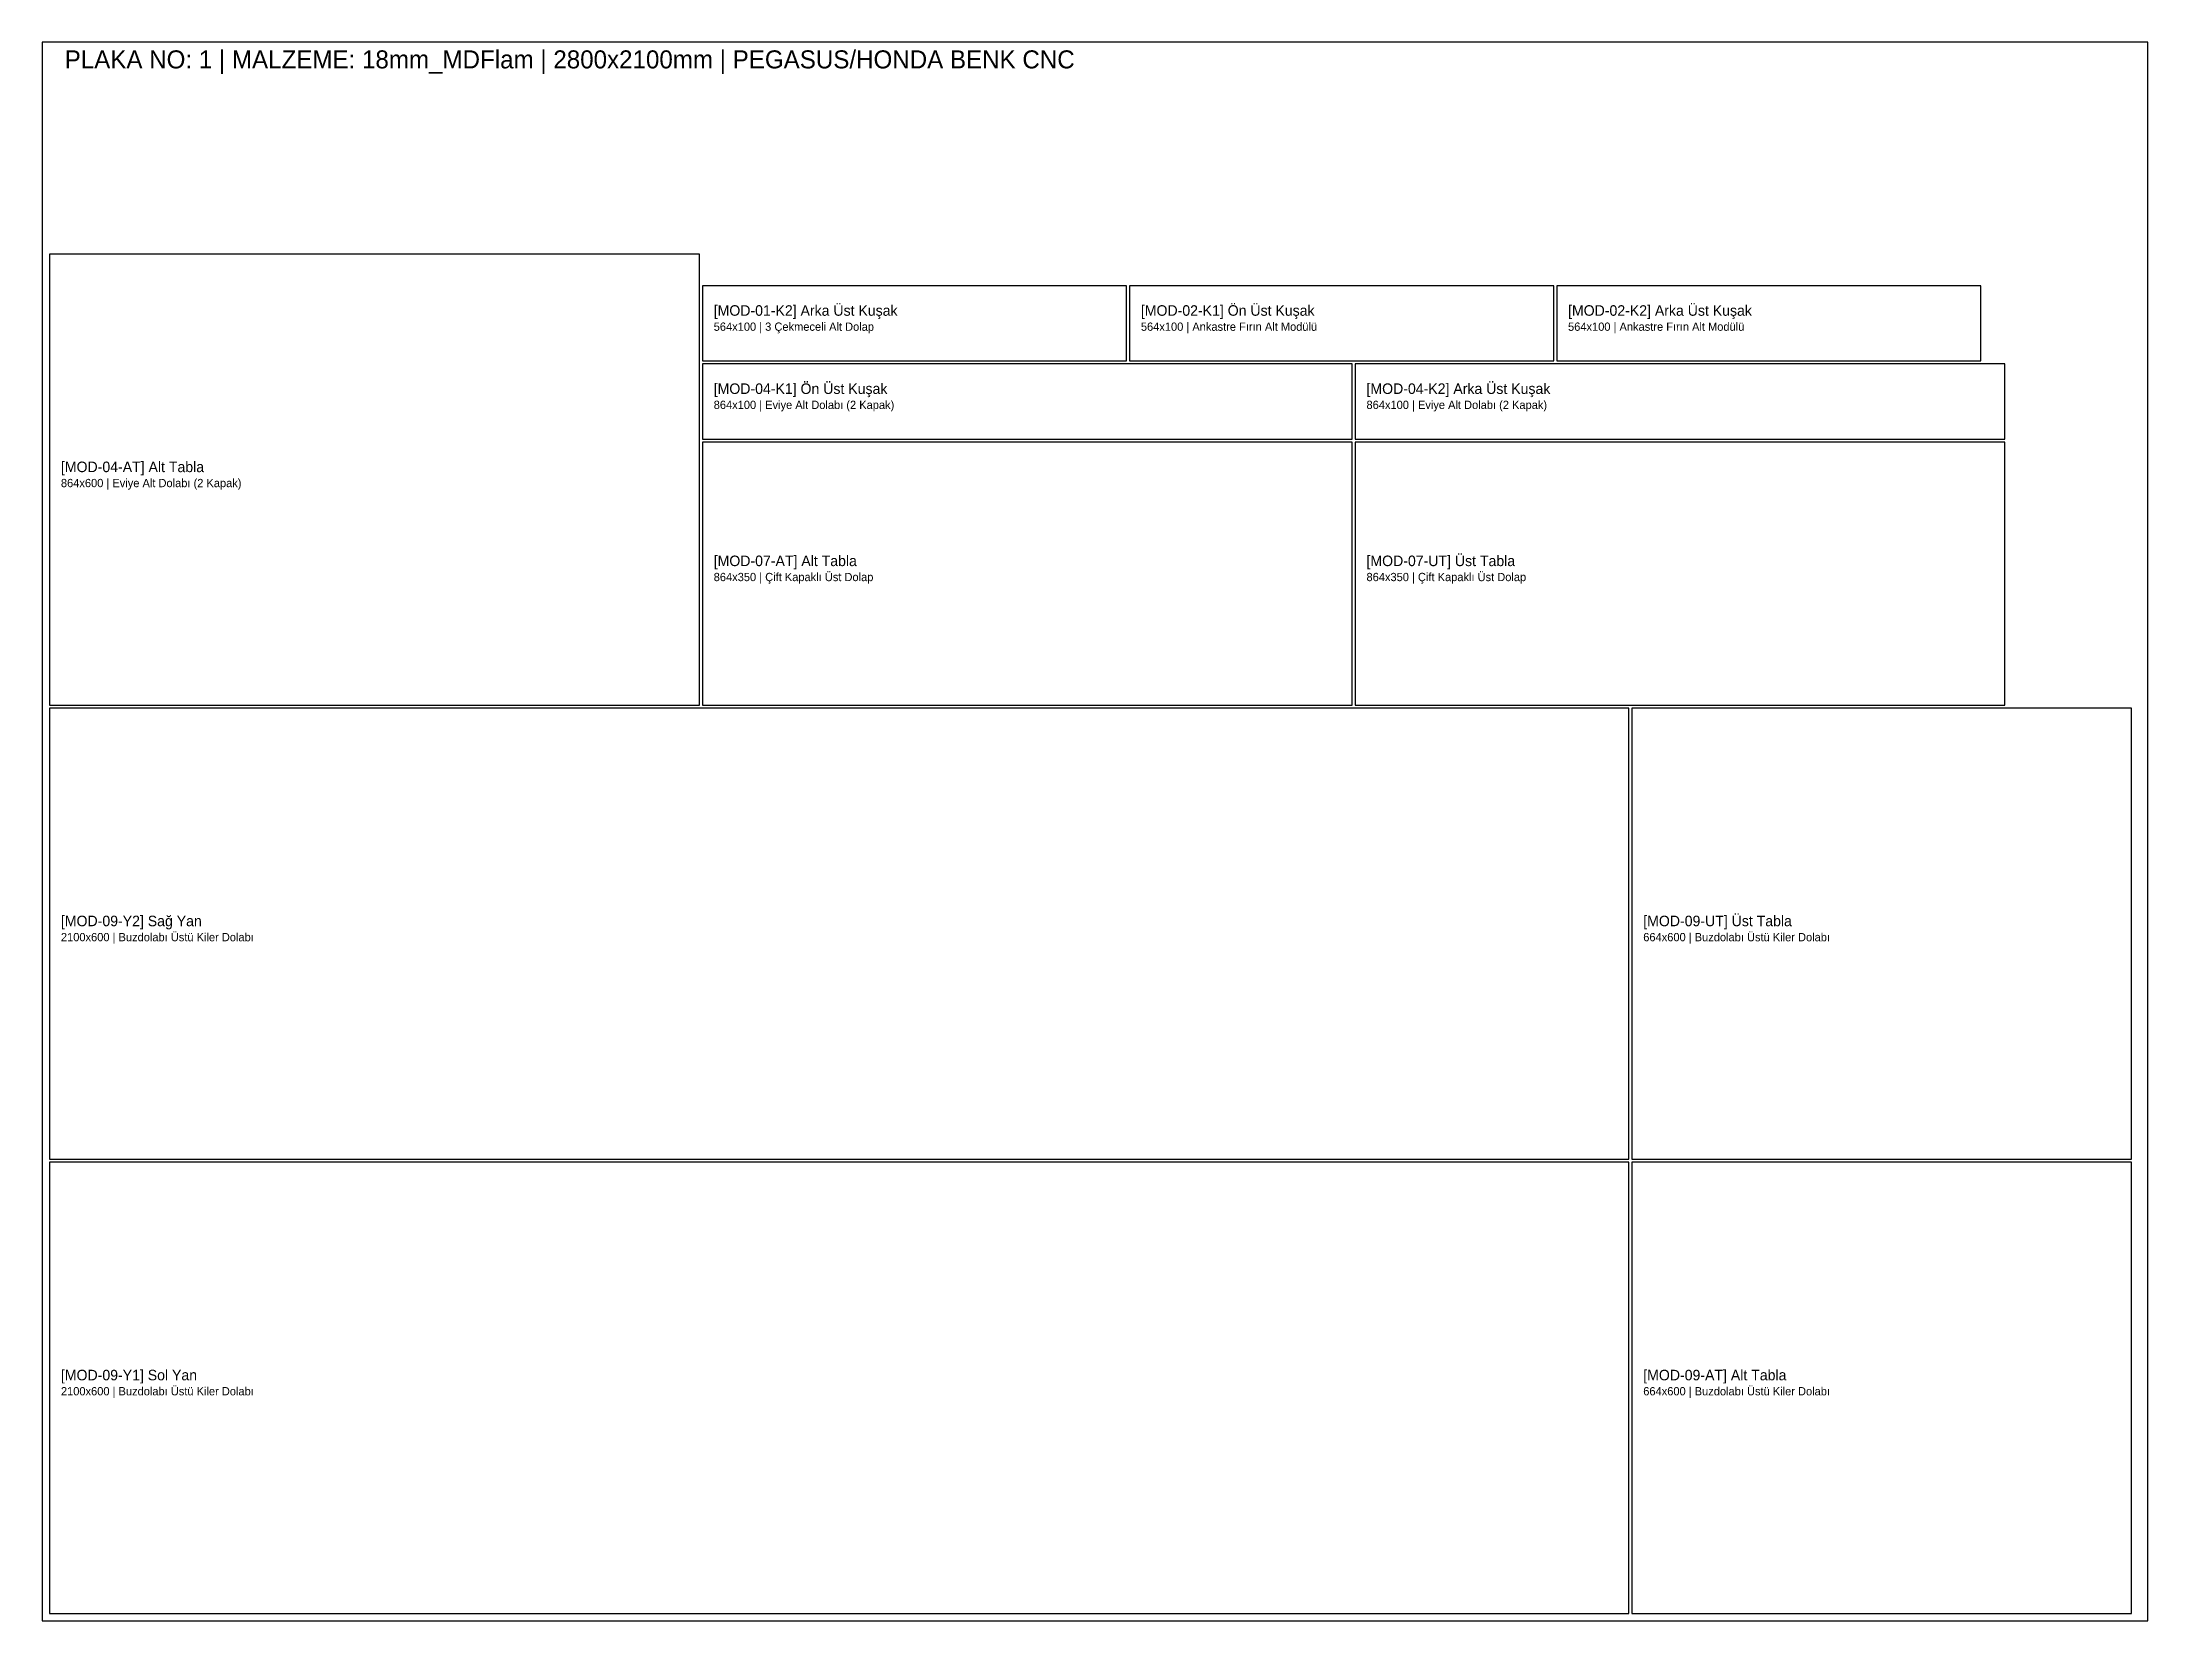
# Model space of a CAD drawing. Header units: millimetres. Extents: x 0 to 2800, y 0 to 2100.
import ezdxf

# ---------------------------------------------------------------- set-up
doc = ezdxf.new("R2010")
doc.units = ezdxf.units.MM
doc.layers.get('0').update_dxf_attribs({"linetype": 'CONTINUOUS'})
doc.layers.add('KESIM_KONTUR', color=1, linetype='CONTINUOUS')
doc.layers.add('YAZI_ETIKET', color=8, linetype='CONTINUOUS')

msp = doc.modelspace()

# ---------------------------------------------------------------- linework, layer by layer
for p, q in [((2800, 2100), (0, 2100)), ((0, 2100), (0, 0)), ((2800, 0), (2800, 2100)), ((0, 0), (2800, 0))]:
    msp.add_line(p, q)
at = {"layer": 'KESIM_KONTUR'}
for p, q in [((874, 1818), (10, 1818)), ((10, 1818), (10, 1218)), ((874, 1218), (874, 1818)), ((1442, 1776), (878, 1776)), ((878, 1776), (878, 1676)), ((1442, 1676), (1442, 1776)), ((2010, 1776), (1446, 1776)), ((1446, 1776), (1446, 1676)), ((2010, 1676), (2010, 1776)), ((2578, 1776), (2014, 1776)), ((2014, 1776), (2014, 1676)), ((2578, 1676), (2578, 1776)), ((878, 1676), (1442, 1676)), ((1742, 1672), (878, 1672)), ((878, 1672), (878, 1572)), ((1446, 1676), (2010, 1676)), ((1742, 1572), (1742, 1672)), ((2610, 1672), (1746, 1672)), ((1746, 1672), (1746, 1572)), ((2014, 1676), (2578, 1676)), ((2610, 1572), (2610, 1672)), ((878, 1572), (1742, 1572)), ((1742, 1568), (878, 1568)), ((878, 1568), (878, 1218)), ((1742, 1218), (1742, 1568)), ((1746, 1572), (2610, 1572)), ((2610, 1568), (1746, 1568)), ((1746, 1568), (1746, 1218)), ((2610, 1218), (2610, 1568)), ((10, 1218), (874, 1218)), ((2110, 1214), (10, 1214)), ((10, 1214), (10, 614)), ((878, 1218), (1742, 1218)), ((1746, 1218), (2610, 1218)), ((2110, 614), (2110, 1214)), ((2778, 1214), (2114, 1214)), ((2114, 1214), (2114, 614)), ((2778, 614), (2778, 1214)), ((10, 614), (2110, 614)), ((2110, 610), (10, 610)), ((10, 610), (10, 10)), ((2110, 10), (2110, 610)), ((2114, 614), (2778, 614)), ((2778, 610), (2114, 610)), ((2114, 610), (2114, 10)), ((2778, 10), (2778, 610)), ((10, 10), (2110, 10)), ((2114, 10), (2778, 10))]:
    msp.add_line(p, q, dxfattribs=at)

# ---------------------------------------------------------------- texts
at = {"layer": 'YAZI_ETIKET'}
for s, height, p in [('PLAKA NO: 1 | MALZEME: 18mm_MDFlam | 2800x2100mm | PEGASUS/HONDA BENK CNC', 24, (30, 2065)), ('[MOD-01-K2] Arka Üst Kuşak', 14, (893, 1736)), ('[MOD-02-K1] Ön Üst Kuşak', 14, (1461, 1736)), ('[MOD-02-K2] Arka Üst Kuşak', 14, (2029, 1736)), ('564x100 | 3 Çekmeceli Alt Dolap', 11, (893, 1716)), ('564x100 | Ankastre Fırın Alt Modülü', 11, (1461, 1716)), ('564x100 | Ankastre Fırın Alt Modülü', 11, (2029, 1716)), ('[MOD-04-K1] Ön Üst Kuşak', 14, (893, 1632)), ('[MOD-04-K2] Arka Üst Kuşak', 14, (1761, 1632)), ('864x100 | Eviye Alt Dolabı (2 Kapak)', 11, (893, 1612)), ('864x100 | Eviye Alt Dolabı (2 Kapak)', 11, (1761, 1612)), ('[MOD-04-AT] Alt Tabla', 14, (25, 1528)), ('864x600 | Eviye Alt Dolabı (2 Kapak)', 11, (25, 1508)), ('[MOD-07-AT] Alt Tabla', 14, (893, 1403)), ('[MOD-07-UT] Üst Tabla', 14, (1761, 1403)), ('864x350 | Çift Kapaklı Üst Dolap', 11, (893, 1383)), ('864x350 | Çift Kapaklı Üst Dolap', 11, (1761, 1383)), ('[MOD-09-Y2] Sağ Yan', 14, (25, 924)), ('[MOD-09-UT] Üst Tabla', 14, (2129, 924)), ('2100x600 | Buzdolabı Üstü Kiler Dolabı', 11, (25, 904)), ('664x600 | Buzdolabı Üstü Kiler Dolabı', 11, (2129, 904)), ('2100x600 | Buzdolabı Üstü Kiler Dolabı', 11, (25, 300)), ('[MOD-09-Y1] Sol Yan', 14, (25, 320)), ('664x600 | Buzdolabı Üstü Kiler Dolabı', 11, (2129, 300)), ('[MOD-09-AT] Alt Tabla', 14, (2129, 320))]:
    msp.add_text(s, height=height, dxfattribs=at).set_placement(p)

doc.saveas('drawing.dxf')
